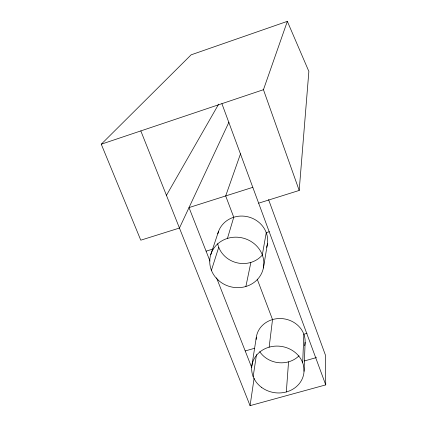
<?xml version="1.0" encoding="UTF-8"?>
<svg xmlns="http://www.w3.org/2000/svg" width="427" height="427" viewBox="0 0 427 427"><rect width="100%" height="100%" fill="white"/><g stroke="black" fill="none" stroke-linecap="round" stroke-linejoin="round"><path stroke-width="0.64" d="M304.035 371.293L305.124 342.262M302.679 362.769L303.853 334.218L307.008 333.316M286.325 391.959L288.545 361.85M258.645 203.177L299.194 190.447L308.865 71.421L287.339 21.35L191.115 54.837L101.263 144.214L140.777 240.187L179.447 228.045L228.952 122.154M269.149 347.167L272.522 319.567L257.23 279.194M268.562 199.596L325.406 355.061L325.737 384.892L250.073 405.65L254.118 378.173M253.163 376.63L256.472 354.575M251.866 365.747L256.344 337.154M263.39 267.98L267.451 243.748M262.301 254.887L266.251 232.656L269.33 231.706M245.883 286.501L250.873 262.424M227.442 238.415L233.761 217.247L225.686 195.945L240.518 153.784M211.418 270.328L218.736 247.276M210.719 254.759L218.512 231.461M299.194 190.447L263.448 89.702L287.339 21.35M166.3 195.603L218.672 104.129M101.263 144.214L263.448 89.702M252.816 187.33L189.012 207.586L209.983 261.084M206.097 251.167L213.046 249.026M245.215 350.957L254.455 348.315M304.398 360.948L316.492 357.559M140.825 130.918L250.073 405.65M216.542 277.817L251.711 367.535M221.901 103.665L325.737 384.892M256.141 339.454A24.552 22.097 8.2 0 1 283.384 318.75A24.552 22.097 8.2 0 1 304.659 345.705M299.033 355.803A24.552 22.097 8.2 0 1 259.728 351.656M217.797 233.831A25.348 23.64 14 0 1 248.834 217.044A25.348 23.64 14 0 1 266.619 247.361M262.424 254.908A25.348 23.64 14 0 1 236.665 262.728A25.348 23.64 14 0 1 217.663 243.673M261.586 387.406A26.261 23.378 8.4 0 0 303.778 373.726A26.261 23.378 8.4 0 0 268.204 347.455A26.261 23.378 8.4 0 0 261.586 387.406M218.122 280.048A27.179 25.129 14 0 0 263.091 269.261A27.179 25.129 14 0 0 229.155 237.946A27.179 25.129 14 0 0 218.122 280.048"/></g></svg>
